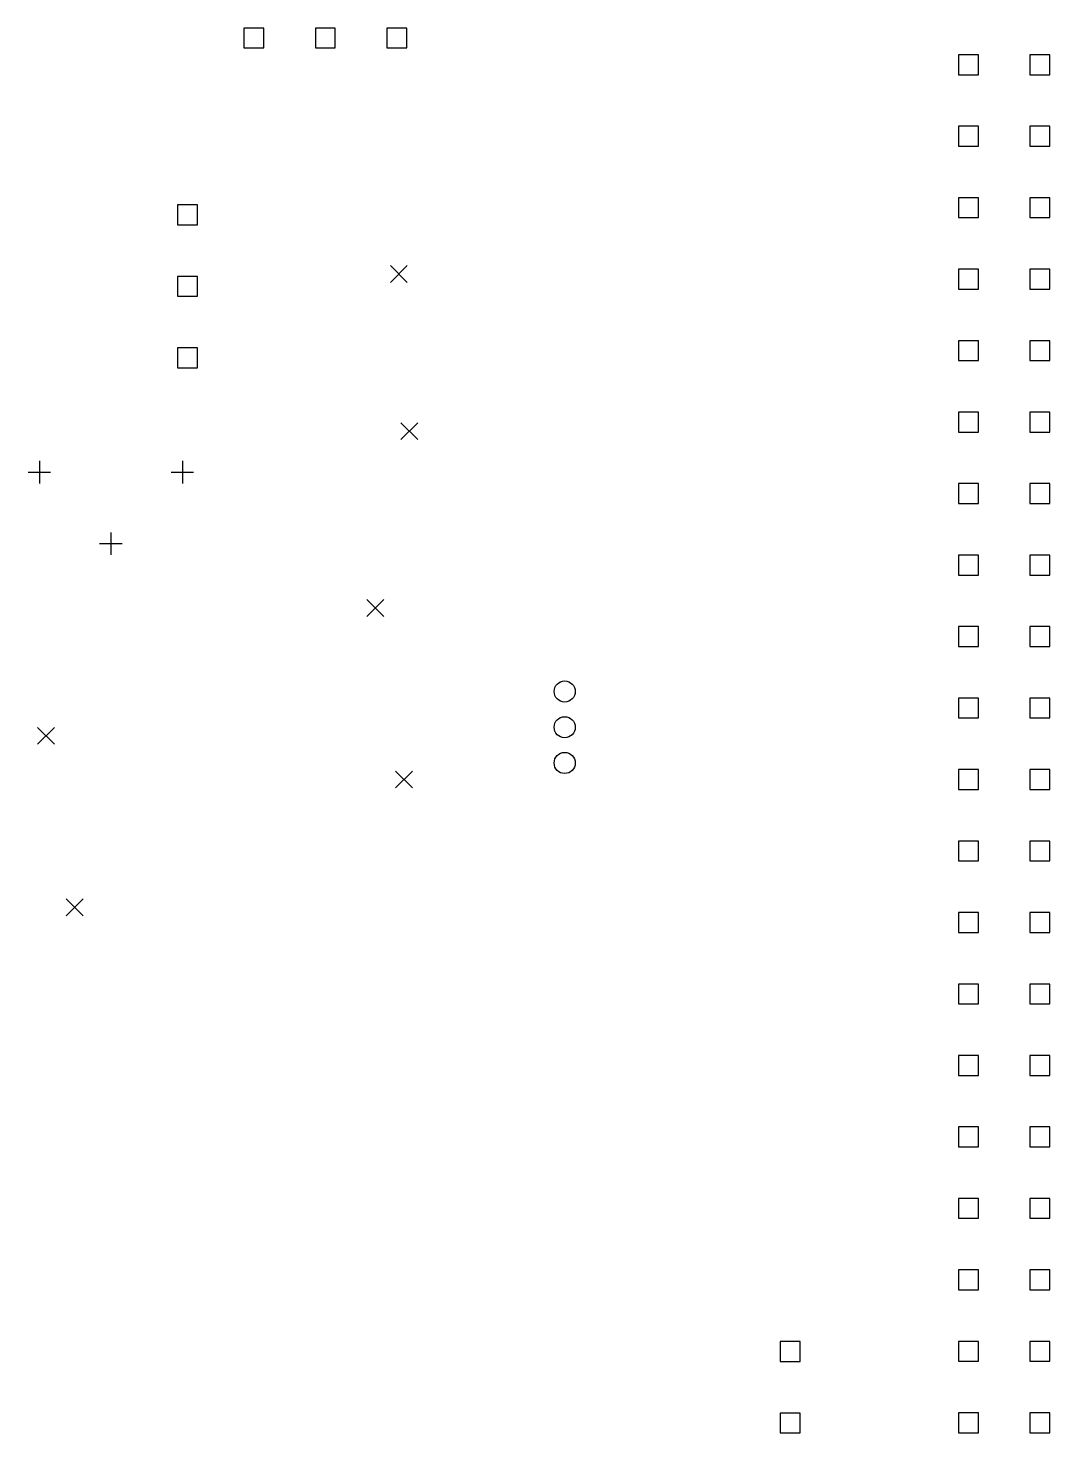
# Model space of a CAD drawing. Extents: x -1 to 191, y -113 to -1.
# Drawn here: x 154.29 to 190.59, y -112.88 to -62.96 of the extents above.
import ezdxf

# ---------------------------------------------------------------- set-up
doc = ezdxf.new("R2010")
doc.units = 0
doc.layers.add('BLACK', color=7, linetype='CONTINUOUS')

msp = doc.modelspace()

# ---------------------------------------------------------------- linework, layer by layer
at = {"layer": 'BLACK', "linetype": 'CONTINUOUS'}
for p, q in [((162.659557, -62.959443), (161.952443, -62.959443)), ((161.952443, -62.959443), (161.952443, -63.666557)), ((162.659557, -63.666557), (162.659557, -62.959443)), ((165.199557, -62.959443), (164.492443, -62.959443)), ((164.492443, -62.959443), (164.492443, -63.666557)), ((165.199557, -63.666557), (165.199557, -62.959443)), ((167.739557, -62.959443), (167.032443, -62.959443)), ((167.032443, -62.959443), (167.032443, -63.666557)), ((167.739557, -63.666557), (167.739557, -62.959443)), ((161.952443, -63.666557), (162.659557, -63.666557)), ((164.492443, -63.666557), (165.199557, -63.666557)), ((167.032443, -63.666557), (167.739557, -63.666557)), ((188.045557, -63.908443), (187.338443, -63.908443)), ((187.338443, -63.908443), (187.338443, -64.615557)), ((188.045557, -64.615557), (188.045557, -63.908443)), ((190.585557, -63.908443), (189.878443, -63.908443)), ((189.878443, -63.908443), (189.878443, -64.615557)), ((190.585557, -64.615557), (190.585557, -63.908443)), ((187.338443, -64.615557), (188.045557, -64.615557)), ((189.878443, -64.615557), (190.585557, -64.615557)), ((188.045557, -66.448443), (187.338443, -66.448443)), ((187.338443, -66.448443), (187.338443, -67.155557)), ((188.045557, -67.155557), (188.045557, -66.448443)), ((190.585557, -66.448443), (189.878443, -66.448443)), ((189.878443, -66.448443), (189.878443, -67.155557)), ((190.585557, -67.155557), (190.585557, -66.448443)), ((187.338443, -67.155557), (188.045557, -67.155557)), ((189.878443, -67.155557), (190.585557, -67.155557)), ((160.299557, -69.242443), (159.592443, -69.242443)), ((159.592443, -69.242443), (159.592443, -69.949557)), ((160.299557, -69.949557), (160.299557, -69.242443)), ((188.045557, -68.988443), (187.338443, -68.988443)), ((187.338443, -68.988443), (187.338443, -69.695557)), ((188.045557, -69.695557), (188.045557, -68.988443)), ((190.585557, -68.988443), (189.878443, -68.988443)), ((189.878443, -68.988443), (189.878443, -69.695557)), ((190.585557, -69.695557), (190.585557, -68.988443)), ((187.338443, -69.695557), (188.045557, -69.695557)), ((189.878443, -69.695557), (190.585557, -69.695557)), ((159.592443, -69.949557), (160.299557, -69.949557)), ((160.299557, -71.782443), (159.592443, -71.782443)), ((159.592443, -71.782443), (159.592443, -72.489557)), ((160.299557, -72.489557), (160.299557, -71.782443)), ((167.157259, -71.399259), (167.757259, -71.999259)), ((167.757259, -71.399259), (167.157259, -71.999259)), ((188.045557, -71.528443), (187.338443, -71.528443)), ((187.338443, -71.528443), (187.338443, -72.235557)), ((188.045557, -72.235557), (188.045557, -71.528443)), ((190.585557, -71.528443), (189.878443, -71.528443)), ((189.878443, -71.528443), (189.878443, -72.235557)), ((190.585557, -72.235557), (190.585557, -71.528443)), ((187.338443, -72.235557), (188.045557, -72.235557)), ((189.878443, -72.235557), (190.585557, -72.235557)), ((159.592443, -72.489557), (160.299557, -72.489557)), ((160.299557, -74.322443), (159.592443, -74.322443)), ((159.592443, -74.322443), (159.592443, -75.029557)), ((160.299557, -75.029557), (160.299557, -74.322443)), ((188.045557, -74.068443), (187.338443, -74.068443)), ((187.338443, -74.068443), (187.338443, -74.775557)), ((188.045557, -74.775557), (188.045557, -74.068443)), ((190.585557, -74.068443), (189.878443, -74.068443)), ((189.878443, -74.068443), (189.878443, -74.775557)), ((190.585557, -74.775557), (190.585557, -74.068443)), ((187.338443, -74.775557), (188.045557, -74.775557)), ((189.878443, -74.775557), (190.585557, -74.775557)), ((159.592443, -75.029557), (160.299557, -75.029557)), ((188.045557, -76.608443), (187.338443, -76.608443)), ((187.338443, -76.608443), (187.338443, -77.315557)), ((188.045557, -77.315557), (188.045557, -76.608443)), ((190.585557, -76.608443), (189.878443, -76.608443)), ((189.878443, -76.608443), (189.878443, -77.315557)), ((190.585557, -77.315557), (190.585557, -76.608443)), ((167.526555, -76.983445), (168.126555, -77.583445)), ((168.126555, -76.983445), (167.526555, -77.583445)), ((187.338443, -77.315557), (188.045557, -77.315557)), ((189.878443, -77.315557), (190.585557, -77.315557)), ((154.686, -78.34), (154.686, -79.14)), ((159.766, -78.34), (159.766, -79.14)), ((154.286, -78.74), (155.086, -78.74)), ((159.366, -78.74), (160.166, -78.74)), ((188.045557, -79.148443), (187.338443, -79.148443)), ((187.338443, -79.148443), (187.338443, -79.855557)), ((188.045557, -79.855557), (188.045557, -79.148443)), ((190.585557, -79.148443), (189.878443, -79.148443)), ((189.878443, -79.148443), (189.878443, -79.855557)), ((190.585557, -79.855557), (190.585557, -79.148443)), ((187.338443, -79.855557), (188.045557, -79.855557)), ((189.878443, -79.855557), (190.585557, -79.855557)), ((156.826, -81.28), (157.626, -81.28)), ((157.226, -80.88), (157.226, -81.68)), ((188.045557, -81.688443), (187.338443, -81.688443)), ((187.338443, -81.688443), (187.338443, -82.395557)), ((188.045557, -82.395557), (188.045557, -81.688443)), ((190.585557, -81.688443), (189.878443, -81.688443)), ((189.878443, -81.688443), (189.878443, -82.395557)), ((190.585557, -82.395557), (190.585557, -81.688443)), ((187.338443, -82.395557), (188.045557, -82.395557)), ((189.878443, -82.395557), (190.585557, -82.395557)), ((166.324, -83.266), (166.924, -83.866)), ((166.924, -83.266), (166.324, -83.866)), ((188.045557, -84.228443), (187.338443, -84.228443)), ((187.338443, -84.228443), (187.338443, -84.935557)), ((188.045557, -84.935557), (188.045557, -84.228443)), ((190.585557, -84.228443), (189.878443, -84.228443)), ((189.878443, -84.228443), (189.878443, -84.935557)), ((190.585557, -84.935557), (190.585557, -84.228443)), ((187.338443, -84.935557), (188.045557, -84.935557)), ((189.878443, -84.935557), (190.585557, -84.935557)), ((188.045557, -86.768443), (187.338443, -86.768443)), ((187.338443, -86.768443), (187.338443, -87.475557)), ((188.045557, -87.475557), (188.045557, -86.768443)), ((190.585557, -86.768443), (189.878443, -86.768443)), ((189.878443, -86.768443), (189.878443, -87.475557)), ((190.585557, -87.475557), (190.585557, -86.768443)), ((154.6215, -87.808), (155.2215, -88.408)), ((155.2215, -87.808), (154.6215, -88.408)), ((187.338443, -87.475557), (188.045557, -87.475557)), ((189.878443, -87.475557), (190.585557, -87.475557)), ((188.045557, -89.308443), (187.338443, -89.308443)), ((187.338443, -89.308443), (187.338443, -90.015557)), ((188.045557, -90.015557), (188.045557, -89.308443)), ((190.585557, -89.308443), (189.878443, -89.308443)), ((189.878443, -89.308443), (189.878443, -90.015557)), ((190.585557, -90.015557), (190.585557, -89.308443)), ((167.34, -89.362), (167.94, -89.962)), ((167.94, -89.362), (167.34, -89.962)), ((187.338443, -90.015557), (188.045557, -90.015557)), ((189.878443, -90.015557), (190.585557, -90.015557)), ((188.045557, -91.848443), (187.338443, -91.848443)), ((187.338443, -91.848443), (187.338443, -92.555557)), ((188.045557, -92.555557), (188.045557, -91.848443)), ((190.585557, -91.848443), (189.878443, -91.848443)), ((189.878443, -91.848443), (189.878443, -92.555557)), ((190.585557, -92.555557), (190.585557, -91.848443)), ((187.338443, -92.555557), (188.045557, -92.555557)), ((189.878443, -92.555557), (190.585557, -92.555557)), ((155.6375, -93.904), (156.2375, -94.504)), ((156.2375, -93.904), (155.6375, -94.504)), ((188.045557, -94.388443), (187.338443, -94.388443)), ((187.338443, -94.388443), (187.338443, -95.095557)), ((188.045557, -95.095557), (188.045557, -94.388443)), ((190.585557, -94.388443), (189.878443, -94.388443)), ((189.878443, -94.388443), (189.878443, -95.095557)), ((190.585557, -95.095557), (190.585557, -94.388443)), ((187.338443, -95.095557), (188.045557, -95.095557)), ((189.878443, -95.095557), (190.585557, -95.095557)), ((188.045557, -96.928443), (187.338443, -96.928443)), ((187.338443, -96.928443), (187.338443, -97.635557)), ((188.045557, -97.635557), (188.045557, -96.928443)), ((190.585557, -96.928443), (189.878443, -96.928443)), ((189.878443, -96.928443), (189.878443, -97.635557)), ((190.585557, -97.635557), (190.585557, -96.928443)), ((187.338443, -97.635557), (188.045557, -97.635557)), ((189.878443, -97.635557), (190.585557, -97.635557)), ((188.045557, -99.468443), (187.338443, -99.468443)), ((187.338443, -99.468443), (187.338443, -100.175557)), ((188.045557, -100.175557), (188.045557, -99.468443)), ((190.585557, -99.468443), (189.878443, -99.468443)), ((189.878443, -99.468443), (189.878443, -100.175557)), ((190.585557, -100.175557), (190.585557, -99.468443)), ((187.338443, -100.175557), (188.045557, -100.175557)), ((189.878443, -100.175557), (190.585557, -100.175557)), ((188.045557, -102.008443), (187.338443, -102.008443)), ((187.338443, -102.008443), (187.338443, -102.715557)), ((188.045557, -102.715557), (188.045557, -102.008443)), ((190.585557, -102.008443), (189.878443, -102.008443)), ((189.878443, -102.008443), (189.878443, -102.715557)), ((190.585557, -102.715557), (190.585557, -102.008443)), ((187.338443, -102.715557), (188.045557, -102.715557)), ((189.878443, -102.715557), (190.585557, -102.715557)), ((188.045557, -104.548443), (187.338443, -104.548443)), ((187.338443, -104.548443), (187.338443, -105.255557)), ((188.045557, -105.255557), (188.045557, -104.548443)), ((190.585557, -104.548443), (189.878443, -104.548443)), ((189.878443, -104.548443), (189.878443, -105.255557)), ((190.585557, -105.255557), (190.585557, -104.548443)), ((187.338443, -105.255557), (188.045557, -105.255557)), ((189.878443, -105.255557), (190.585557, -105.255557)), ((188.045557, -107.088443), (187.338443, -107.088443)), ((187.338443, -107.088443), (187.338443, -107.795557)), ((188.045557, -107.795557), (188.045557, -107.088443)), ((190.585557, -107.088443), (189.878443, -107.088443)), ((189.878443, -107.088443), (189.878443, -107.795557)), ((190.585557, -107.795557), (190.585557, -107.088443)), ((187.338443, -107.795557), (188.045557, -107.795557)), ((189.878443, -107.795557), (190.585557, -107.795557)), ((181.709557, -109.633443), (181.002443, -109.633443)), ((181.002443, -109.633443), (181.002443, -110.340557)), ((181.709557, -110.340557), (181.709557, -109.633443)), ((188.045557, -109.628443), (187.338443, -109.628443)), ((187.338443, -109.628443), (187.338443, -110.335557)), ((188.045557, -110.335557), (188.045557, -109.628443)), ((190.585557, -109.628443), (189.878443, -109.628443)), ((189.878443, -109.628443), (189.878443, -110.335557)), ((190.585557, -110.335557), (190.585557, -109.628443)), ((181.002443, -110.340557), (181.709557, -110.340557)), ((187.338443, -110.335557), (188.045557, -110.335557)), ((189.878443, -110.335557), (190.585557, -110.335557)), ((181.709557, -112.173443), (181.002443, -112.173443)), ((181.002443, -112.173443), (181.002443, -112.880557)), ((181.709557, -112.880557), (181.709557, -112.173443)), ((188.045557, -112.168443), (187.338443, -112.168443)), ((187.338443, -112.168443), (187.338443, -112.875557)), ((188.045557, -112.875557), (188.045557, -112.168443)), ((190.585557, -112.168443), (189.878443, -112.168443)), ((189.878443, -112.168443), (189.878443, -112.875557)), ((190.585557, -112.875557), (190.585557, -112.168443)), ((181.002443, -112.880557), (181.709557, -112.880557)), ((187.338443, -112.875557), (188.045557, -112.875557)), ((189.878443, -112.875557), (190.585557, -112.875557))]:
    msp.add_line(p, q, dxfattribs=at)
at = {"layer": 'BLACK'}
for centre in [(173.3495, -86.5335), (173.3495, -87.8035), (173.3495, -89.0735)]:
    msp.add_circle(centre, 0.375, dxfattribs=at)

doc.saveas('drawing.dxf')
